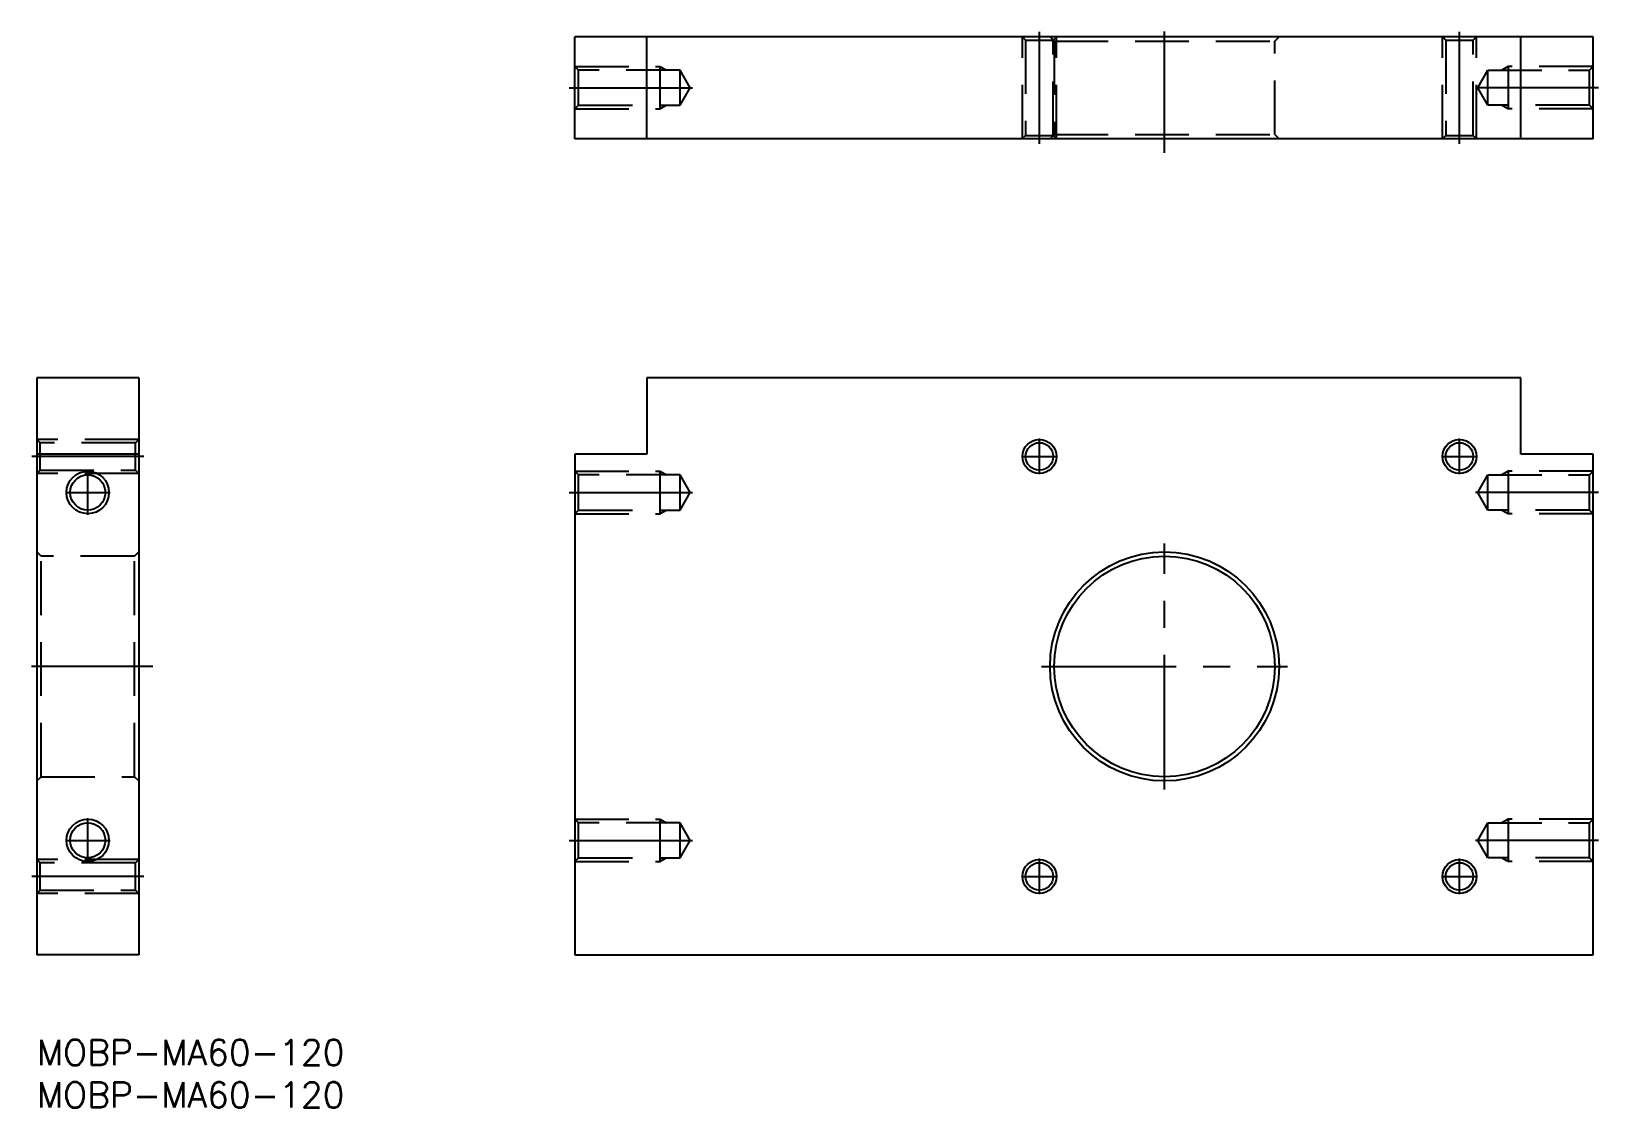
# Model space of a CAD drawing. Extents: x -1 to 184, y -8 to 119.
import ezdxf

# ---------------------------------------------------------------- set-up
doc = ezdxf.new("R2010")
doc.units = 0
doc.header["$LTSCALE"] = 0.5
doc.linetypes.add('CENTER', pattern=[50.8, 31.75, -6.35, 6.35, -6.35])
doc.linetypes.add('DASHED', pattern=[19.05, 12.7, -6.35])
for name, color, linetype in [('MSM_CENTER', 1, 'CENTER'), ('MSM_CONTINUOUS', 7, 'CONTINUOUS'), ('MSM_DASHED', 4, 'DASHED'), ('MSM_NARROW', 5, 'CONTINUOUS'), ('MSM_PART_NUMBER', 7, 'CONTINUOUS')]:
    doc.layers.add(name, color=color, linetype=linetype)
doc.styles.get("Standard").update_dxf_attribs({"font": 'txt.shx', "height": 3, "bigfont": 'bigfont.shx'})

msp = doc.modelspace()

# ---------------------------------------------------------------- linework, layer by layer
at = {"layer": 'MSM_CENTER'}
for p, q in [((118.15, 105.6), (118.15, 118.8)), ((132.9, 104.55), (132.9, 118.85)), ((167.65, 105.6), (167.65, 118.8)), ((62.74, 112.2), (77.25, 112.2)), ((184.06, 112.2), (169.55, 112.2)), ((118.15, 66.65), (118.15, 70.85)), ((167.65, 66.65), (167.65, 70.85)), ((12.6, 68.75), (-0.6, 68.75)), ((116.05, 68.75), (120.25, 68.75)), ((165.55, 68.75), (169.75, 68.75)), ((6, 61.88), (6, 67.12)), ((3.37, 64.5), (8.62, 64.5)), ((62.74, 64.5), (77.25, 64.5)), ((184.06, 64.5), (169.55, 64.5)), ((132.9, 29.5), (132.9, 58.5)), ((13.65, 44), (-0.65, 44)), ((118.4, 44), (147.4, 44)), ((6, 20.88), (6, 26.12)), ((3.37, 23.5), (8.62, 23.5)), ((62.74, 23.5), (77.25, 23.5)), ((184.06, 23.5), (169.55, 23.5)), ((118.15, 17.15), (118.15, 21.35)), ((167.65, 17.15), (167.65, 21.35)), ((12.6, 19.25), (-0.6, 19.25)), ((116.05, 19.25), (120.25, 19.25)), ((165.55, 19.25), (169.75, 19.25))]:
    msp.add_line(p, q, dxfattribs=at)
at = {"layer": 'MSM_CONTINUOUS'}
for p, q in [((183.4, 118.2), (63.4, 118.2)), ((63.4, 106.2), (63.4, 118.2)), ((71.9, 106.2), (71.9, 118.2)), ((174.9, 106.2), (174.9, 118.2)), ((183.4, 106.2), (183.4, 118.2)), ((183.4, 106.2), (63.4, 106.2)), ((0, 78), (0, 10)), ((12, 78), (0, 78)), ((12, 78), (12, 10)), ((71.9, 78), (71.9, 69)), ((174.9, 78), (71.9, 78)), ((174.9, 69), (174.9, 78)), ((12, 69), (0, 69)), ((63.4, 69), (63.4, 10)), ((71.9, 69), (63.4, 69)), ((183.4, 69), (174.9, 69)), ((183.4, 10), (183.4, 69)), ((12, 10), (0, 10)), ((63.4, 10), (183.4, 10))]:
    msp.add_line(p, q, dxfattribs=at)
for centre, radius in [((118.15, 68.75), 1.62), ((167.65, 68.75), 1.62), ((6, 64.5), 2.07), ((132.9, 44), 13.5), ((132.9, 44), 13), ((6, 23.5), 2.07), ((118.15, 19.25), 1.62), ((167.65, 19.25), 1.62)]:
    msp.add_circle(centre, radius, dxfattribs=at)
at = {"layer": 'MSM_DASHED'}
for p, q in [((116.15, 118.2), (116.53, 117.82)), ((116.15, 106.2), (116.15, 118.2)), ((116.53, 117.82), (116.53, 106.58)), ((116.53, 117.82), (119.77, 117.82)), ((119.4, 118.2), (119.9, 117.7)), ((119.77, 117.82), (120.15, 118.2)), ((119.77, 106.58), (119.77, 117.82)), ((119.9, 117.7), (119.9, 106.7)), ((119.9, 117.7), (145.9, 117.7)), ((120.15, 106.2), (120.15, 118.2)), ((145.9, 117.7), (146.4, 118.2)), ((145.9, 106.7), (145.9, 117.7)), ((165.65, 118.2), (166.03, 117.82)), ((165.65, 106.2), (165.65, 118.2)), ((166.03, 117.82), (166.03, 106.58)), ((166.03, 117.82), (169.27, 117.82)), ((169.27, 117.82), (169.65, 118.2)), ((169.27, 106.58), (169.27, 117.82)), ((169.65, 106.2), (169.65, 118.2)), ((63.83, 114.27), (63.4, 114.7)), ((63.4, 114.7), (73.4, 114.7)), ((73.4, 114.7), (73.4, 109.7)), ((73.4, 114.7), (74.15, 114.27)), ((173.4, 114.7), (172.65, 114.27)), ((183.4, 114.7), (173.4, 114.7)), ((173.4, 114.7), (173.4, 109.7)), ((182.97, 114.27), (183.4, 114.7)), ((75.8, 114.27), (63.83, 114.27)), ((63.83, 110.13), (63.83, 114.27)), ((76.99, 112.2), (75.8, 114.27)), ((75.8, 110.13), (75.8, 114.27)), ((169.81, 112.2), (171, 114.27)), ((171, 110.13), (171, 114.27)), ((171, 114.27), (182.97, 114.27)), ((182.97, 110.13), (182.97, 114.27)), ((75.8, 110.13), (76.99, 112.2)), ((171, 110.13), (169.81, 112.2)), ((63.4, 109.7), (63.83, 110.13)), ((63.4, 109.7), (73.4, 109.7)), ((63.83, 110.13), (75.8, 110.13)), ((73.4, 109.7), (74.15, 110.13)), ((182.97, 110.13), (171, 110.13)), ((173.4, 109.7), (172.65, 110.13)), ((183.4, 109.7), (173.4, 109.7)), ((183.4, 109.7), (182.97, 110.13)), ((116.53, 106.58), (116.15, 106.2)), ((116.53, 106.58), (119.77, 106.58)), ((119.4, 106.2), (119.9, 106.7)), ((120.15, 106.2), (119.77, 106.58)), ((119.9, 106.7), (145.9, 106.7)), ((145.9, 106.7), (146.4, 106.2)), ((166.03, 106.58), (165.65, 106.2)), ((166.03, 106.58), (169.27, 106.58)), ((169.65, 106.2), (169.27, 106.58)), ((0.38, 70.37), (0, 70.75)), ((12, 70.75), (0, 70.75)), ((11.62, 70.37), (0.38, 70.37)), ((0.38, 67.13), (0.38, 70.37)), ((12, 70.75), (11.62, 70.37)), ((11.62, 67.13), (11.62, 70.37)), ((0, 66.75), (0.38, 67.13)), ((12, 66.75), (0, 66.75)), ((0.38, 67.13), (11.62, 67.13)), ((11.62, 67.13), (12, 66.75)), ((63.83, 66.57), (63.4, 67)), ((63.4, 67), (73.4, 67)), ((75.8, 66.57), (63.83, 66.57)), ((63.83, 62.43), (63.83, 66.57)), ((73.4, 67), (73.4, 62)), ((73.4, 67), (74.15, 66.57)), ((76.99, 64.5), (75.8, 66.57)), ((75.8, 62.43), (75.8, 66.57)), ((169.81, 64.5), (171, 66.57)), ((171, 62.43), (171, 66.57)), ((171, 66.57), (182.97, 66.57)), ((173.4, 67), (172.65, 66.57)), ((183.4, 67), (173.4, 67)), ((173.4, 67), (173.4, 62)), ((182.97, 66.57), (183.4, 67)), ((182.97, 62.43), (182.97, 66.57)), ((75.8, 62.43), (76.99, 64.5)), ((171, 62.43), (169.81, 64.5)), ((63.4, 62), (63.83, 62.43)), ((63.4, 62), (73.4, 62)), ((63.83, 62.43), (75.8, 62.43)), ((73.4, 62), (74.15, 62.43)), ((182.97, 62.43), (171, 62.43)), ((173.4, 62), (172.65, 62.43)), ((183.4, 62), (173.4, 62)), ((183.4, 62), (182.97, 62.43)), ((0.5, 57), (0, 57.5)), ((11.5, 57), (12, 57.5)), ((11.5, 57), (0.5, 57)), ((0.5, 31), (0.5, 57)), ((11.5, 31), (11.5, 57)), ((0, 30.5), (0.5, 31)), ((0.5, 31), (11.5, 31)), ((12, 30.5), (11.5, 31)), ((63.83, 25.57), (63.4, 26)), ((63.4, 26), (73.4, 26)), ((73.4, 26), (73.4, 21)), ((73.4, 26), (74.15, 25.57)), ((173.4, 26), (172.65, 25.57)), ((183.4, 26), (173.4, 26)), ((173.4, 26), (173.4, 21)), ((182.97, 25.57), (183.4, 26)), ((75.8, 25.57), (63.83, 25.57)), ((63.83, 21.43), (63.83, 25.57)), ((76.99, 23.5), (75.8, 25.57)), ((75.8, 21.43), (75.8, 25.57)), ((169.81, 23.5), (171, 25.57)), ((171, 21.43), (171, 25.57)), ((171, 25.57), (182.97, 25.57)), ((182.97, 21.43), (182.97, 25.57)), ((75.8, 21.43), (76.99, 23.5)), ((171, 21.43), (169.81, 23.5)), ((0.38, 20.87), (0, 21.25)), ((12, 21.25), (0, 21.25)), ((11.62, 20.87), (0.38, 20.87)), ((0.38, 17.63), (0.38, 20.87)), ((12, 21.25), (11.62, 20.87)), ((11.62, 17.63), (11.62, 20.87)), ((63.4, 21), (63.83, 21.43)), ((63.4, 21), (73.4, 21)), ((63.83, 21.43), (75.8, 21.43)), ((73.4, 21), (74.15, 21.43)), ((182.97, 21.43), (171, 21.43)), ((173.4, 21), (172.65, 21.43)), ((183.4, 21), (173.4, 21)), ((183.4, 21), (182.97, 21.43)), ((0, 17.25), (0.38, 17.63)), ((12, 17.25), (0, 17.25)), ((0.38, 17.63), (11.62, 17.63)), ((11.62, 17.63), (12, 17.25))]:
    msp.add_line(p, q, dxfattribs=at)
at = {"layer": 'MSM_NARROW'}
for centre, radius in [((118.15, 68.75), 2), ((167.65, 68.75), 2), ((6, 64.5), 2.5), ((6, 23.5), 2.5), ((118.15, 19.25), 2), ((167.65, 19.25), 2)]:
    msp.add_circle(centre, radius, dxfattribs=at)

# ---------------------------------------------------------------- texts
at = {"layer": 'MSM_PART_NUMBER'}
for p in [(0, -3), (0, -8)]:
    msp.add_text('MOBP-MA60-120', height=3, dxfattribs=at).set_placement(p)

doc.saveas('drawing.dxf')
